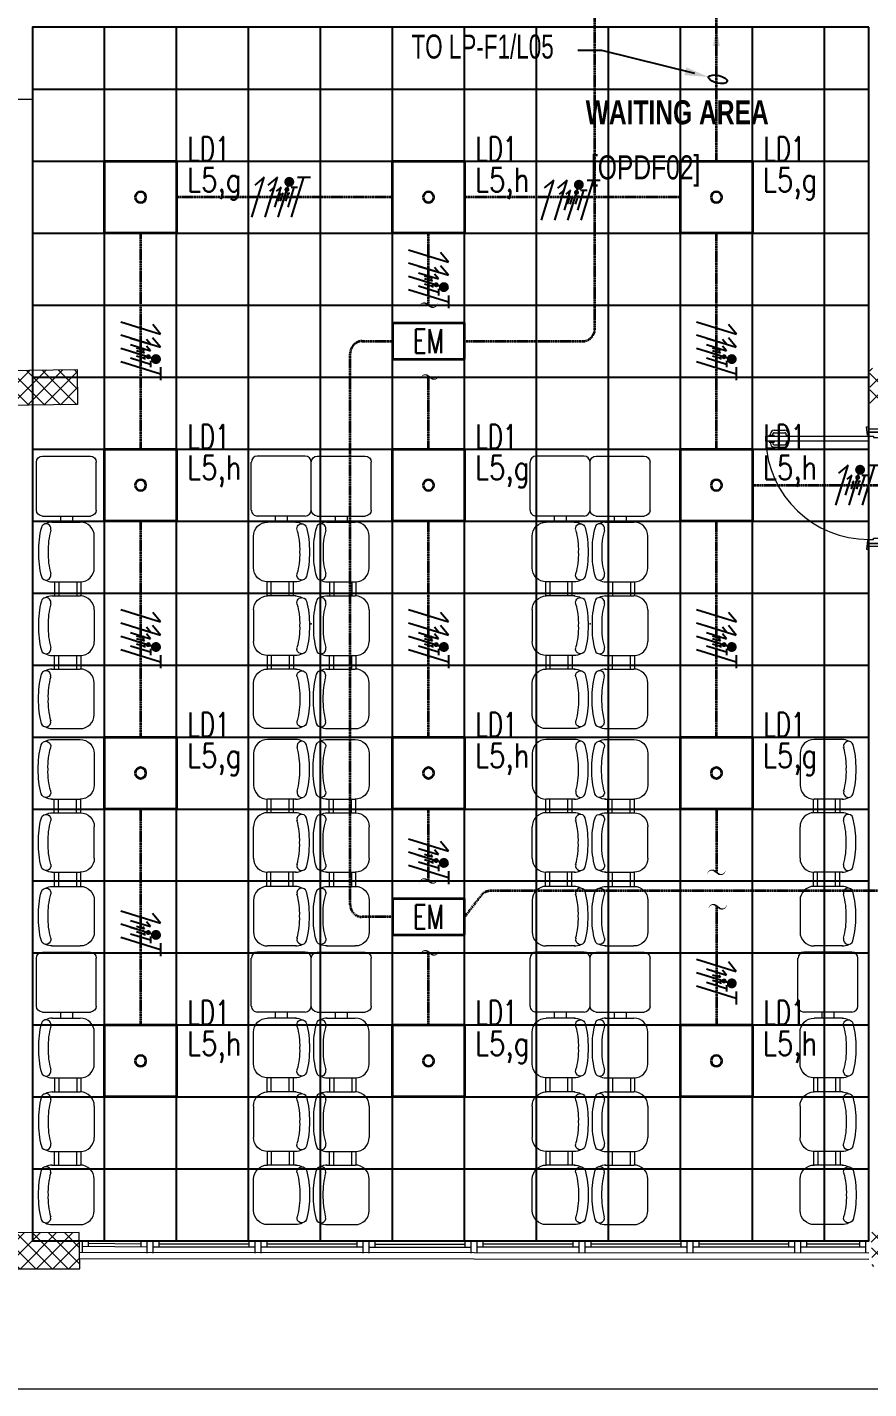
# Model space of a CAD drawing. Extents: x -12260 to 57327, y -29287 to 19916.
# Drawn here: x -1629 to 5386, y -14060 to -2710 of the extents above; entities that cross this region are included whole.
import ezdxf
from ezdxf import colors
from ezdxf.entities.mleader import LeaderData, LeaderLine
from ezdxf.enums import TextEntityAlignment as Align
from ezdxf.math import Vec2, Vec3

# ---------------------------------------------------------------- set-up
doc = ezdxf.new("R2010")
doc.units = 0
doc.header["$LTSCALE"] = 0.25
doc.linetypes.add('01-First Floor$0$HIDDEN', pattern=[9.525, 6.35, -3.175])
doc.linetypes.add('DASHDOT', pattern=[25.4, 12.7, -6.35, 0, -6.35])
for name, color, linetype, lineweight in [('01-First Floor$0$72_EGR_BASE_TEXT', 252, 'Continuous', 5), ('01-First Floor$0$Aluminum', 251, 'Continuous', 5), ('01-First Floor$0$C-HYDR-CTCH', 251, 'Continuous', 5), ('01-First Floor$0$Hatch', 252, 'Continuous', 5), ('01-First Floor$0$LOADING', 253, 'Continuous', 5), ('01-First Floor$0$Proj', 251, 'Continuous', 5), ('01-First Floor$0$Walls', 251, 'Continuous', 5), ('01-First Floor$0$Wooden Joinery', 251, 'Continuous', 5), ('E-LITE-CIRC', 6, 'Continuous', 25), ('E-LITE-CIRC-NUMB', 6, 'Continuous', 25), ('E-LITE-CLNG', 150, 'Continuous', 35), ('E-LITE-CLNG @ 100', 150, 'Continuous', 35), ('E-LITE-CLNG-CNDT', 6, 'DASHDOT', 35), ('E-LITE-CLNG-CNDT @ 100', 6, 'DASHDOT', 35), ('E-LITE-CTRL', 6, 'Continuous', 25), ('E-LITE-IDEN', 6, 'Continuous', 25), ('E-LITE-TEXT', 6, 'Continuous', 25), ('E-POWR-WIRE', 6, 'Continuous', 25), ('E-POWR-WIRE @ 100', 6, 'Continuous', 25), ('E-POWR-WIRE @ 20', 6, 'Continuous', 25), ('E-POWR-WIRE @ 50', 6, 'Continuous', 25)]:
    doc.layers.add(name, color=color, linetype=linetype, lineweight=lineweight)
doc.layers.add('01-First Floor$0$FALSE CEILING', color=251, linetype='Continuous')
doc.layers.add('E-LIGHTING CONDUIT', color=6, linetype='Continuous')
doc.styles.add('01-First Floor$0$X3G_ENTITY_9EC9', font='swisscl.ttf', dxfattribs={"height": 0.2})
doc.styles.add('01-First Floor$0$X3G_ENTITY_9F38', font='swisscl.ttf', dxfattribs={"height": 0.2})
doc.styles.add('DC_Elc_Romans', font='elc_romans.shx', dxfattribs={"width": 0.7})
doc.styles.add('DC_SIMPLEX', font='SIMPLEX.shx', dxfattribs={"width": 0.7})

# ---------------------------------------------------------------- blocks, each defined once
blk = doc.blocks.new('01-First Floor$0$A$C72370EFE')
at = {"layer": '01-First Floor$0$Wooden Joinery'}
for p, q in [((-0.05, -0.07), (-0.05, -0.16)), ((-0.03, -0.07), (-0.03, -0.16)), ((-0.01, -0.04), (-0.02, -0.04)), ((-0.01, -0.06), (-0.02, -0.06)), ((-0.01, -0.03), (-0.01, -0.07)), ((0, -0.03), (-0.01, -0.03)), ((0, -0.07), (-0.01, -0.07)), ((0.04, -0.03), (0.05, -0.03)), ((0.04, -0.07), (0.05, -0.07)), ((0.05, -0.03), (0.05, -0.07)), ((0.05, -0.04), (0.06, -0.04)), ((0.05, -0.06), (0.06, -0.06)), ((0.07, -0.07), (0.07, -0.16)), ((0.09, -0.07), (0.09, -0.16)), ((-0.01, -0.17), (-0.02, -0.17)), ((-0.01, -0.19), (-0.02, -0.19)), ((-0.01, -0.17), (-0.01, -0.19)), ((0.05, -0.17), (0.06, -0.17)), ((0.05, -0.17), (0.05, -0.19)), ((0.05, -0.19), (0.06, -0.19))]:
    blk.add_line(p, q, dxfattribs=at)
for centre, radius, start, end in [((-0.02, -0.07), 0.03, 90, 180), ((-0.02, -0.07), 0.01, 90, 180), ((0.06, -0.07), 0.03, 0, 90), ((0.06, -0.07), 0.01, 0, 90), ((-0.02, -0.16), 0.03, 180, 270), ((-0.02, -0.16), 0.01, 180, 270), ((0.06, -0.16), 0.01, 270, 0), ((0.06, -0.16), 0.03, 270, 0)]:
    blk.add_arc(centre, radius, start, end, dxfattribs=at)
blk = doc.blocks.new('01-First Floor$0$A$C5DAD61B4')
at = {"layer": '01-First Floor$0$Wooden Joinery'}
for points in [[(80, 959), (80, 969), (10, 979), (10, 959)], [(940, 959), (940, 969), (1010, 979), (1010, 959)], [(70, 859), (70, 849), (0, 839), (0, 859)], [(120, 859), (120, 0), (80, 0), (80, 859)], [(950, 859), (950, 849), (1020, 839), (1020, 859)]]:
    blk.add_lwpolyline(points, close=True, dxfattribs=at)
for points in [[(45, 859), (45, 959), (20, 959), (20, 859), (45, 859)], [(45, 859), (80, 859), (80, 899), (90, 899), (90, 959), (45, 959), (45, 859)], [(975, 859), (940, 859), (940, 899), (930, 899), (930, 959), (975, 959), (975, 859)], [(975, 859), (975, 959), (1000, 959), (1000, 859), (975, 859)]]:
    blk.add_lwpolyline(points, dxfattribs=at)
blk.add_arc((80, 859), 860, 272.666, 0, dxfattribs=at)
at = {"layer": '01-First Floor$0$Wooden Joinery', "xscale": 999.9999999998854, "yscale": 999.9999999998854, "zscale": 999.9999999998854, "rotation": 180}
blk.add_blockref('01-First Floor$0$A$C72370EFE', (120, 0), dxfattribs=at)
blk = doc.blocks.new('01-First Floor$0$GF21009T-P')
for p, q in [((0.4, 0.5), (0, 0.5)), ((-0.05, 0.45), (-0.05, 0.05)), ((0.45, 0.45), (0.45, 0.05)), ((0.45, 0.3), (0.5, 0.3)), ((0.45, 0.2), (0.5, 0.2)), ((0.4, 0), (0, 0))]:
    blk.add_line(p, q)
for centre, start, end in [((0, 0.45), 90, 180), ((0.4, 0.45), 0, 90), ((0, 0.05), 180, 270), ((0.4, 0.05), 270, 0)]:
    blk.add_arc(centre, 0.0499, start, end)
blk = doc.blocks.new('01-First Floor$0$3 s')
at = {"layer": '01-First Floor$0$LOADING', "ltscale": 20}
for p, q in [((-699751, -400643), (-699535, -400643)), ((-699751, -400643), (-699513, -400643)), ((-699396, -401023), (-699396, -400760)), ((-699751, -401140), (-699513, -401140)), ((-699728, -401140), (-699728, -401258)), ((-699692, -401140), (-699692, -401258)), ((-699542, -401140), (-699542, -401258)), ((-699508, -401140), (-699508, -401258)), ((-699751, -401258), (-699513, -401258)), ((-699396, -401375), (-699396, -401637)), ((-699751, -401754), (-699513, -401754)), ((-699751, -401754), (-699535, -401754)), ((-699730, -401754), (-699730, -401867)), ((-699693, -401754), (-699693, -401867)), ((-699544, -401754), (-699544, -401867)), ((-699509, -401754), (-699509, -401867)), ((-699753, -401867), (-699536, -401867)), ((-699753, -401867), (-699514, -401867)), ((-699397, -402247), (-699397, -401984)), ((-699753, -402364), (-699514, -402364))]:
    blk.add_line(p, q, dxfattribs=at)
for centre, radius, start, end in [((-699746, -400760), 117, 90, 118.9699), ((-699513, -400760), 117, 0, 90), ((-699175, -400872), 687, 164.361, 181.6247), ((-699798, -400697), 40.5, 344.361, 164.361), ((-699175, -400872), 606, 164.361, 181.8419), ((-699175, -400911), 687, 178.3753, 195.639), ((-699175, -400911), 606, 178.1581, 195.639), ((-699798, -401085), 40.5, 195.639, 15.639), ((-699513, -401023), 117, 270, 0), ((-699746, -401023), 117, 241.0301, 270), ((-699175, -401486), 687, 164.361, 181.6247), ((-699798, -401312), 40.5, 344.361, 164.361), ((-699746, -401375), 117, 90, 118.9699), ((-699175, -401486), 606, 164.361, 181.8419), ((-699513, -401375), 117, 0, 90), ((-699175, -401525), 687, 178.3753, 195.639), ((-699175, -401525), 606, 178.1581, 195.639), ((-699513, -401637), 117, 270, 0), ((-699798, -401700), 40.5, 195.639, 15.639), ((-699746, -401637), 117, 241.0301, 270), ((-699799, -401922), 40.5, 344.361, 164.361), ((-699747, -401984), 117, 90, 118.9699), ((-699514, -401984), 117, 0, 90), ((-699176, -402096), 687, 164.361, 181.6247), ((-699176, -402096), 606, 164.361, 181.8419), ((-699176, -402135), 687, 178.3753, 195.639), ((-699176, -402135), 606, 178.1581, 195.639), ((-699799, -402309), 40.5, 195.639, 15.639), ((-699747, -402247), 117, 241.0301, 270), ((-699514, -402247), 117, 270, 0)]:
    blk.add_arc(centre, radius, start, end, dxfattribs=at)
blk = doc.blocks.new('01-First Floor')
at = {"layer": '01-First Floor$0$Hatch'}
h = blk.add_hatch(dxfattribs=at)
h.set_pattern_fill('ANSI37', color=256, scale=30)
h.set_pattern_definition([(45, (-1823.345, -13062.25), (-67.35192, 67.35192), []), (135, (-1823.345, -13062.25), (-67.35192, -67.35192), [])])
h.paths.add_polyline_path([(49129, 8856), (48525, 8847), (48529, 8559), (49133, 8567)])
h.paths.add_polyline_path([(41969, 8848), (41385, 8842), (41365, 8551), (41949, 8556)])
h.paths.add_polyline_path([(27592, 8841), (26993, 8836), (26987, 8543), (27586, 8547)])
h.paths.add_polyline_path([(34777, 8843), (34176, 8835), (34167, 8550), (34769, 8557)])
h.paths.add_polyline_path([(20372, 8850), (19766, 8828), (19780, 8535), (20387, 8557)])
h.paths.add_polyline_path([(13636, 8839), (12414, 8863), (12407, 8567), (13629, 8543)])
h.paths.add_polyline_path([(13650, 1639), (12435, 1624), (12421, 1331), (13636, 1347)])
h.paths.add_polyline_path([(13624, -5554), (12421, -5570), (12415, -5863), (13618, -5847)])
h.paths.add_polyline_path([(13642, -12753), (12446, -12764), (12448, -13058), (13645, -13047)])
h.paths.add_polyline_path([(6007, -12750), (5404, -12754), (5414, -13040), (6018, -13036)])
h.paths.add_polyline_path([(5992, -5552), (5395, -5551), (5395, -5852), (5992, -5854)])
h.paths.add_polyline_path([(6002, 1637), (5382, 1638), (5372, 1335), (5991, 1334)])
h.paths.add_polyline_path([(5978, 8816), (5378, 8831), (5374, 8541), (5975, 8527)])
h.paths.add_polyline_path([(-1221, 8815), (-1823, 8837), (-1821, 8549), (-1219, 8526)])
h.paths.add_polyline_path([(-1213, -5564), (-1815, -5571), (-1812, -5862), (-1210, -5855)])
h.paths.add_polyline_path([(-1195, -12758), (-1794, -12759), (-1789, -13060), (-1191, -13059)])
h.paths.add_polyline_path([(20391, -12745), (19786, -12758), (19791, -13059), (20397, -13046)])
h.paths.add_polyline_path([(20385, -5553), (19790, -5570), (19792, -5867), (20387, -5849)])
h.paths.add_polyline_path([(20376, 1655), (19777, 1648), (19781, 1348), (20380, 1355)])
h.paths.add_polyline_path([(27576, 1640), (26974, 1645), (26979, 1353), (27581, 1348)])
h.paths.add_polyline_path([(27580, -5542), (26976, -5560), (26990, -5860), (27590, -5839)])
h.paths.add_polyline_path([(27596, -12758), (26992, -12752), (26990, -13038), (27594, -13044)])
h.paths.add_polyline_path([(34795, -12748), (34197, -12763), (34206, -13062), (34804, -13048)])
h.paths.add_polyline_path([(34787, -5560), (34186, -5558), (34187, -5855), (34789, -5857)])
h.paths.add_polyline_path([(34751, 1644), (34170, 1649), (34190, 1359), (34771, 1354)])
h.paths.add_polyline_path([(41954, 1643), (41357, 1657), (41359, 1365), (41956, 1352)])
h.paths.add_polyline_path([(41955, -5555), (41387, -5563), (41389, -5857), (41957, -5849)])
h.paths.add_polyline_path([(41992, -12752), (41387, -12755), (41388, -13059), (41994, -13057)])
h.paths.add_polyline_path([(49167, -12753), (48579, -12737), (48565, -13044), (49153, -13060)])
h.paths.add_polyline_path([(49151, -5553), (48548, -5552), (48546, -5849), (49149, -5850)])
at = {"layer": '01-First Floor$0$Aluminum'}
for p, q in [((5386, -12830), (-1192, -12825, 0)), ((-1167, -12925, 0), (-1167, -12825, 0)), ((-1117, -12875, 0), (-1117, -12825, 0)), ((5386, -12930), (-1192, -12925, 0)), ((-629, -12880), (-1167, -12875, 0)), ((-679, -12855), (-1117, -12850, 0)), ((-679, -12880), (-679, -12830)), ((-629, -12930), (-629, -12830)), ((-579, -12930), (-579, -12830)), ((271, -12880), (-579, -12880)), ((-529, -12880), (-529, -12830)), ((221, -12855), (-529, -12855)), ((221, -12880), (221, -12830)), ((271, -12930), (271, -12830)), ((321, -12930), (321, -12830)), ((1171, -12880), (321, -12880)), ((371, -12880), (371, -12830)), ((1121, -12855), (371, -12855)), ((1121, -12880), (1121, -12830)), ((1171, -12930), (1171, -12830)), ((1221, -12930), (1221, -12830)), ((1221, -12880), (2071, -12880)), ((1271, -12880), (1271, -12830)), ((1271, -12855), (2021, -12855)), ((2021, -12880), (2021, -12830)), ((2071, -12930), (2071, -12830)), ((2121, -12930), (2121, -12830)), ((2971, -12880), (2121, -12880)), ((2171, -12880), (2171, -12830)), ((2921, -12855), (2171, -12855)), ((2921, -12880), (2921, -12830)), ((2971, -12930), (2971, -12830)), ((3021, -12930), (3021, -12830)), ((3871, -12880), (3021, -12880)), ((3071, -12880), (3071, -12830)), ((3821, -12855), (3071, -12855)), ((3821, -12880), (3821, -12830)), ((3871, -12930), (3871, -12830)), ((3921, -12930), (3921, -12830)), ((4771, -12880), (3921, -12880)), ((3971, -12880), (3971, -12830)), ((4721, -12855), (3971, -12855)), ((4721, -12880), (4721, -12830)), ((4771, -12930), (4771, -12830)), ((4821, -12930), (4821, -12830)), ((5361, -12880), (4821, -12880)), ((4871, -12880), (4871, -12830)), ((5311, -12855), (4871, -12855)), ((5311, -12880), (5311, -12830)), ((5361, -12930), (5361, -12830))]:
    blk.add_line(p, q, dxfattribs=at)
at = {"layer": '01-First Floor$0$C-HYDR-CTCH', "elevation": 0, "flags": 128}
for points in [[(-1815, -5571), (-1213, -5564), (-1210, -5855), (-1812, -5862), (-1815, -5565)], [(-1794, -12759), (-1789, -13060), (-1191, -13059), (-1195, -12758), (-1794, -12759)]]:
    blk.add_lwpolyline(points, dxfattribs=at)
at = {"layer": '01-First Floor$0$FALSE CEILING', "linetype": 'Continuous'}
for p, q in [((-984, -12827), (-984, -2710)), ((-384, -12827), (-384, -2710)), ((216, -12827), (216, -2710)), ((816, -12827), (816, -2710)), ((1416, -12827), (1416, -2710)), ((2016, -12827), (2016, -2710)), ((2616, -12827), (2616, -2710)), ((3216, -12827), (3216, -2710)), ((3816, -12827), (3816, -2710)), ((4416, -12827), (4416, -2710)), ((5016, -12827), (5016, -2710)), ((-1584, -3227), (5386, -3227)), ((-1584, -3827), (5386, -3827)), ((-1584, -4427), (5386, -4427)), ((-1584, -5027), (5386, -5027)), ((-1584, -5627), (5386, -5627)), ((-1584, -6227), (5386, -6227)), ((-1584, -6827), (5386, -6827)), ((-1584, -7427), (5386, -7427)), ((-1584, -8027), (5386, -8027)), ((-1584, -8627), (5386, -8627)), ((-1584, -9227), (5386, -9227)), ((-1584, -9827), (5386, -9827)), ((-1584, -10427), (5386, -10427)), ((-1584, -11027), (5386, -11027)), ((-1584, -11627), (5386, -11627)), ((-1584, -12227), (5386, -12227))]:
    blk.add_line(p, q, dxfattribs=at)
at = {"layer": '01-First Floor$0$FALSE CEILING'}
blk.add_lwpolyline([(5386, -2710), (-1584, -2710), (-1584, -12827), (5386, -12827)], close=True, dxfattribs=at)
at = {"layer": '01-First Floor$0$LOADING'}
for p in [(739, -7684, 0), (3063, -7684, 0)]:
    blk.add_point(p, dxfattribs=at)
at = {"layer": '01-First Floor$0$Proj'}
blk.add_line((-1192, -12975, 0), (5386, -12980), dxfattribs=at)
at = {"layer": '01-First Floor$0$Proj', "linetype": '01-First Floor$0$HIDDEN', "ltscale": 3}
blk.add_lwpolyline([(48606, 9840), (-2814, 9840), (-2814, -14060), (48606, -14060)], dxfattribs=at)
blk.add_lwpolyline([(48606, 9840), (-2814, 9840), (-2814, -14060), (48606, -14060)], dxfattribs=at)
at = {"layer": '01-First Floor$0$Proj'}
blk.add_lwpolyline([(-3033, -4670), (-4397, -7398), (-4531, -7331), (-2521, -3310), (-1584, -3310), (-1584, -5560)], dxfattribs=at)
at = {"layer": '01-First Floor$0$Walls'}
blk.add_line((-1584, -12760), (-1584, -5860), dxfattribs=at)
at = {"layer": '01-First Floor$0$LOADING', "extrusion": (-3.51192e-12, 1.27212e-09, 1), "xscale": -1000, "yscale": 1000, "zscale": 1000, "rotation": 90.00000458082476}
for p in [(-1053, -6335, 0), (1239, -6335, 0), (3563, -6335, 0), (-1053, -10470, 0), (1239, -10470, 0), (3563, -10470, 0)]:
    blk.add_blockref('01-First Floor$0$GF21009T-P', p, dxfattribs=at)
at = {"layer": '01-First Floor$0$LOADING', "extrusion": (3.51192e-12, 1.27212e-09, 1), "xscale": 1000, "yscale": 1000, "zscale": 1000, "rotation": 269.9999954191752}
for p in [(239, -6335, 0), (2563, -6335, 0), (239, -10470, 0), (2563, -10470, 0), (4796, -10470, 0)]:
    blk.add_blockref('01-First Floor$0$GF21009T-P', p, dxfattribs=at)
at = {"layer": '01-First Floor$0$LOADING'}
for p in [(698326, 393807, 0), (700618, 393807, 0), (702941, 393807, 0), (698326, 389672, 0), (700618, 389672, 0), (702941, 389672, 0)]:
    blk.add_blockref('01-First Floor$0$3 s', p, dxfattribs=at)
at = {"layer": '01-First Floor$0$LOADING', "xscale": -1}
for p in [(-699139, 393807, 0), (-696816, 393807, 0), (-699139, 389672, 0), (-696816, 389672, 0), (-694583, 389672, 0)]:
    blk.add_blockref('01-First Floor$0$3 s', p, dxfattribs=at)
at = {"layer": '01-First Floor$0$LOADING', "xscale": -1, "rotation": 180}
for p in [(698326, -411012, 0), (700618, -411012, 0), (702941, -411012, 0)]:
    blk.add_blockref('01-First Floor$0$3 s', p, dxfattribs=at)
at = {"layer": '01-First Floor$0$LOADING', "rotation": 180}
for p in [(-699139, -411012, 0), (-696816, -411012, 0), (-694583, -411012, 0)]:
    blk.add_blockref('01-First Floor$0$3 s', p, dxfattribs=at)
at = {"layer": '01-First Floor$0$Wooden Joinery', "rotation": 269.9999999999999}
blk.add_blockref('01-First Floor$0$A$C5DAD61B4', (4527, -6040), dxfattribs=at)
at = {"layer": '01-First Floor$0$72_EGR_BASE_TEXT', "char_height": 200, "attachment_point": 2}
for s, insert, style in [('{\\fSwis721 LtCn BT|b1|i0|c0|p34;WAITING AREA}', (3789, -3319, 0), '01-First Floor$0$X3G_ENTITY_9EC9'), ('[OPDF02]', (3526, -3778, 0), '01-First Floor$0$X3G_ENTITY_9F38')]:
    blk.add_mtext(s, dxfattribs=dict(at, insert=insert, style=style))
blk = doc.blocks.new('DC_LT-CL-Emergency')
blk.add_lwpolyline([(3, -1.5), (3, 1.5), (-3, 1.5), (-3, -1.5)], close=True)
at = {"style": 'DC_SIMPLEX', "width": 0.7}
blk.add_text('EM', height=2, rotation=360, dxfattribs=at).set_placement((0, 0), align=Align.MIDDLE_CENTER)
at = {"layer": 'E-LITE-CTRL', "style": 'DC_SIMPLEX', "width": 0.7, "flags": 8}
blk.add_attdef('CONTROL', (4.74, -1.5), '', height=2, rotation=360, dxfattribs=at)
blk = doc.blocks.new('CD-CUT')
at = {"linetype": 'Continuous'}
blk.add_lwpolyline([(-30, 100, 0, 1.75, 0), (-14, 97, 1.75, 17.5, -0.545095), (15, 21, 17.5, 17.5, 0), (-15, -21, 17.5, 1.75, 0.545095), (14, -97, 1.75, 0, 0), (30, -100, 0, 0, 0)], format="xyseb", dxfattribs=at)
blk = doc.blocks.new('*U18')
blk.add_hatch(color=256).paths.add_polyline_path([(-0.29, 0), (0, -1.5), (0.29, 0)])
blk = doc.blocks.new('DC_Arrow-ArrowEllipse')
at = {"color": 0}
blk.add_ellipse((0, 0), major_axis=(0.4, 0), ratio=0.4, dxfattribs=at)
at = {"color": 0, "ltscale": 0.5}
blk.add_solid([(-1.4, 0.167), (-0.4, 0), (-1.4, -0.167)], dxfattribs=at)
blk = doc.blocks.new('*U25')
blk.add_lwpolyline([(-300, 300), (-300, -300), (300, -300), (300, 300)], close=True)
blk.add_circle((0, 0), 45)
at = {"layer": 'E-LITE-CIRC-NUMB', "style": 'DC_SIMPLEX', "width": 0.7, "flags": 8}
blk.add_attdef('CIRCUIT', text='', height=200, rotation=0, dxfattribs=at).set_placement((-474, 300), align=Align.RIGHT)
at = {"layer": 'E-LITE-CTRL', "style": 'DC_SIMPLEX', "width": 0.7, "flags": 8}
blk.add_attdef('CONTROL', (1119, -935), '', height=200, rotation=360, dxfattribs=at)
at = {"layer": 'E-LITE-IDEN', "style": 'DC_SIMPLEX', "width": 0.7, "flags": 8}
blk.add_attdef('TYPE', (460, 458), '', height=200, rotation=360, dxfattribs=at)
blk = doc.blocks.new('*U43')
for p, q in [((-1.66, 2.72), (1.67, 1.69)), ((1.67, 1.69), (1.01, 2.49)), ((-1.66, 1.62), (1.66, 0.59)), ((1.66, 0.59), (1, 1.39)), ((-1.66, 0.52), (1.66, -0.52)), ((-1.66, -0.59), (1.66, -1.62)), ((1.66, -1.08), (1.66, -2.16))]:
    blk.add_line(p, q)
at = {"const_width": 0.414}
blk.add_lwpolyline([(1.28, -0.19, 1), (1.28, -0.6, 1)], format="xyb", close=True, dxfattribs=at)
blk = doc.blocks.new('*U585')
at = {"layer": 'E-POWR-WIRE @ 100', "xscale": 100, "yscale": 100, "zscale": 100}
blk.add_blockref('*U43', (4116, -5437, 0), dxfattribs=at)
at = {"layer": 'E-POWR-WIRE @ 20', "xscale": 20, "yscale": 20, "zscale": 20}
blk.add_blockref('*U43', (4116, -5437, 0), dxfattribs=at)
at = {"layer": 'E-POWR-WIRE @ 50', "xscale": 50, "yscale": 50, "zscale": 50}
blk.add_blockref('*U43', (4116, -5437, 0), dxfattribs=at)
blk = doc.blocks.new('*U586')
at = {"layer": 'E-POWR-WIRE @ 100', "xscale": 100, "yscale": 100, "zscale": 100}
blk.add_blockref('*U43', (4116, -7837, 0), dxfattribs=at)
at = {"layer": 'E-POWR-WIRE @ 20', "xscale": 20, "yscale": 20, "zscale": 20}
blk.add_blockref('*U43', (4116, -7837, 0), dxfattribs=at)
at = {"layer": 'E-POWR-WIRE @ 50', "xscale": 50, "yscale": 50, "zscale": 50}
blk.add_blockref('*U43', (4116, -7837, 0), dxfattribs=at)
blk = doc.blocks.new('*U41')
for p, q in [((-1.66, 1.62), (1.66, 0.59)), ((1.66, 0.59), (1, 1.39)), ((-1.66, 0.52), (1.66, -0.52)), ((-1.66, -0.59), (1.66, -1.62)), ((1.66, -1.08), (1.66, -2.16))]:
    blk.add_line(p, q)
at = {"const_width": 0.414}
blk.add_lwpolyline([(1.28, -0.19, 1), (1.28, -0.6, 1)], format="xyb", close=True, dxfattribs=at)
blk = doc.blocks.new('*U587')
at = {"layer": 'E-POWR-WIRE @ 100', "xscale": 100, "yscale": 100, "zscale": 100}
blk.add_blockref('*U41', (4116, -10641, 0), dxfattribs=at)
at = {"layer": 'E-POWR-WIRE @ 20', "xscale": 20, "yscale": 20, "zscale": 20}
blk.add_blockref('*U41', (4116, -10641, 0), dxfattribs=at)
at = {"layer": 'E-POWR-WIRE @ 50', "xscale": 50, "yscale": 50, "zscale": 50}
blk.add_blockref('*U41', (4116, -10641, 0), dxfattribs=at)
blk = doc.blocks.new('*U588')
at = {"layer": 'E-POWR-WIRE @ 100', "xscale": 100, "yscale": 100, "zscale": 100}
blk.add_blockref('*U41', (1716, -9637, 0), dxfattribs=at)
at = {"layer": 'E-POWR-WIRE @ 20', "xscale": 20, "yscale": 20, "zscale": 20}
blk.add_blockref('*U41', (1716, -9637, 0), dxfattribs=at)
at = {"layer": 'E-POWR-WIRE @ 50', "xscale": 50, "yscale": 50, "zscale": 50}
blk.add_blockref('*U41', (1716, -9637, 0), dxfattribs=at)
blk = doc.blocks.new('*U589')
at = {"layer": 'E-POWR-WIRE @ 100', "xscale": 100, "yscale": 100, "zscale": 100}
blk.add_blockref('*U43', (1716, -7837, 0), dxfattribs=at)
at = {"layer": 'E-POWR-WIRE @ 20', "xscale": 20, "yscale": 20, "zscale": 20}
blk.add_blockref('*U43', (1716, -7837, 0), dxfattribs=at)
at = {"layer": 'E-POWR-WIRE @ 50', "xscale": 50, "yscale": 50, "zscale": 50}
blk.add_blockref('*U43', (1716, -7837, 0), dxfattribs=at)
blk = doc.blocks.new('*U590')
at = {"layer": 'E-POWR-WIRE @ 100', "xscale": 100, "yscale": 100, "zscale": 100}
blk.add_blockref('*U43', (1716, -4837, 0), dxfattribs=at)
at = {"layer": 'E-POWR-WIRE @ 20', "xscale": 20, "yscale": 20, "zscale": 20}
blk.add_blockref('*U43', (1716, -4837, 0), dxfattribs=at)
at = {"layer": 'E-POWR-WIRE @ 50', "xscale": 50, "yscale": 50, "zscale": 50}
blk.add_blockref('*U43', (1716, -4837, 0), dxfattribs=at)
blk = doc.blocks.new('*U591')
at = {"layer": 'E-POWR-WIRE @ 100', "xscale": 100, "yscale": 100, "zscale": 100}
blk.add_blockref('*U43', (-684, -5437, 0), dxfattribs=at)
at = {"layer": 'E-POWR-WIRE @ 20', "xscale": 20, "yscale": 20, "zscale": 20}
blk.add_blockref('*U43', (-684, -5437, 0), dxfattribs=at)
at = {"layer": 'E-POWR-WIRE @ 50', "xscale": 50, "yscale": 50, "zscale": 50}
blk.add_blockref('*U43', (-684, -5437, 0), dxfattribs=at)
blk = doc.blocks.new('*U592')
at = {"layer": 'E-POWR-WIRE @ 100', "xscale": 100, "yscale": 100, "zscale": 100}
blk.add_blockref('*U43', (-684, -7837, 0), dxfattribs=at)
at = {"layer": 'E-POWR-WIRE @ 20', "xscale": 20, "yscale": 20, "zscale": 20}
blk.add_blockref('*U43', (-684, -7837, 0), dxfattribs=at)
at = {"layer": 'E-POWR-WIRE @ 50', "xscale": 50, "yscale": 50, "zscale": 50}
blk.add_blockref('*U43', (-684, -7837, 0), dxfattribs=at)
blk = doc.blocks.new('*U593')
at = {"layer": 'E-POWR-WIRE @ 100', "xscale": 100, "yscale": 100, "zscale": 100}
blk.add_blockref('*U41', (-684, -10237, 0), dxfattribs=at)
at = {"layer": 'E-POWR-WIRE @ 20', "xscale": 20, "yscale": 20, "zscale": 20}
blk.add_blockref('*U41', (-684, -10237, 0), dxfattribs=at)
at = {"layer": 'E-POWR-WIRE @ 50', "xscale": 50, "yscale": 50, "zscale": 50}
blk.add_blockref('*U41', (-684, -10237, 0), dxfattribs=at)
blk = doc.blocks.new('*U42')
for p, q in [((-2.72, -1.66), (-1.69, 1.67)), ((-1.69, 1.67), (-2.49, 1.01)), ((-1.62, -1.66), (-0.59, 1.66)), ((-0.59, 1.66), (-1.39, 1)), ((-0.52, -1.66), (0.52, 1.66)), ((0.59, -1.66), (1.62, 1.66)), ((1.08, 1.66), (2.16, 1.66))]:
    blk.add_line(p, q)
at = {"const_width": 0.414}
blk.add_lwpolyline([(0.19, 1.28, 1), (0.6, 1.28, 1)], format="xyb", close=True, dxfattribs=at)
blk = doc.blocks.new('*U594')
at = {"layer": 'E-POWR-WIRE @ 100', "xscale": 100, "yscale": 100, "zscale": 100}
blk.add_blockref('*U42', (516, -4127, 0), dxfattribs=at)
at = {"layer": 'E-POWR-WIRE @ 20', "xscale": 20, "yscale": 20, "zscale": 20}
blk.add_blockref('*U42', (516, -4127, 0), dxfattribs=at)
at = {"layer": 'E-POWR-WIRE @ 50', "xscale": 50, "yscale": 50, "zscale": 50}
blk.add_blockref('*U42', (516, -4127, 0), dxfattribs=at)
blk = doc.blocks.new('*U595')
at = {"layer": 'E-POWR-WIRE @ 100', "xscale": 100, "yscale": 100, "zscale": 100}
blk.add_blockref('*U42', (2930, -4151, 0), dxfattribs=at)
at = {"layer": 'E-POWR-WIRE @ 20', "xscale": 20, "yscale": 20, "zscale": 20}
blk.add_blockref('*U42', (2930, -4151, 0), dxfattribs=at)
at = {"layer": 'E-POWR-WIRE @ 50', "xscale": 50, "yscale": 50, "zscale": 50}
blk.add_blockref('*U42', (2930, -4151, 0), dxfattribs=at)
blk = doc.blocks.new('*U40')
for p, q in [((-1.62, -1.66), (-0.59, 1.66)), ((-0.59, 1.66), (-1.39, 1)), ((-0.52, -1.66), (0.52, 1.66)), ((0.59, -1.66), (1.62, 1.66)), ((1.08, 1.66), (2.16, 1.66))]:
    blk.add_line(p, q)
at = {"const_width": 0.414}
blk.add_lwpolyline([(0.19, 1.28, 1), (0.6, 1.28, 1)], format="xyb", close=True, dxfattribs=at)
blk = doc.blocks.new('*U597')
at = {"layer": 'E-POWR-WIRE @ 100', "xscale": 100, "yscale": 100, "zscale": 100}
blk.add_blockref('*U40', (5274, -6527, 0), dxfattribs=at)
at = {"layer": 'E-POWR-WIRE @ 20', "xscale": 20, "yscale": 20, "zscale": 20}
blk.add_blockref('*U40', (5274, -6527, 0), dxfattribs=at)
at = {"layer": 'E-POWR-WIRE @ 50', "xscale": 50, "yscale": 50, "zscale": 50}
blk.add_blockref('*U40', (5274, -6527, 0), dxfattribs=at)

msp = doc.modelspace()

# ---------------------------------------------------------------- linework, layer by layer
at = {"layer": 'E-LITE-CLNG-CNDT', "elevation": 0}
for points in [[(4116, -3827), (4116, -2462, -0.414214), (4216, -2362), (7420, -2362, 0.414214), (7520, -2262), (7520, 2769)], [(4416, -6527), (6132, -6527, -0.130049), (6181, -6540), (6408, -6669), (6408, -9069)]]:
    msp.add_lwpolyline(points, format="xyb", dxfattribs=at)
at = {"layer": 'E-LITE-CLNG-CNDT', "color": 1, "elevation": 0}
for points in [[(2016, -5327), (3002, -5327, 0.414214), (3102, -5227), (3102, -1960)], [(1416, -10127), (1164, -10127, -0.414214), (1064, -10027), (1064, -5427, -0.414214), (1164, -5327), (1416, -5327)], [(7976, -8550), (7876, -8550, 0.414214), (7776, -8650), (7776, -9810, -0.414214), (7676, -9910), (2233, -9910, 0.232361), (2154, -9949), (2016, -10127)]]:
    msp.add_lwpolyline(points, format="xyb", dxfattribs=at)
at = {"layer": 'E-LITE-CLNG-CNDT', "elevation": 0}
for points in [[(1416, -4127), (-384, -4127)], [(3816, -4127), (2016, -4127)], [(-684, -4427), (-684, -6227)], [(1716, -5027), (1716, -4427)], [(4116, -6227), (4116, -4427)], [(1716, -6227), (1716, -5619)], [(-684, -6827), (-684, -8627)], [(1716, -8627), (1716, -6827)], [(4116, -8627), (4116, -6827)], [(-684, -9227), (-684, -11027)], [(1716, -9827), (1716, -9227)], [(4116, -9227), (4116, -9755)], [(4116, -10034), (4116, -11027)], [(1716, -11027), (1716, -10419)]]:
    msp.add_lwpolyline(points, dxfattribs=at)

# ---------------------------------------------------------------- block references
at = {"layer": 'E-LIGHTING CONDUIT', "xscale": 0.762, "yscale": 0.762, "zscale": 0.762, "rotation": 270}
for p in [(1716, -5027, 0), (1726, -5626, 0), (4116, -9755, 0), (1716, -9827, 0), (4126, -10042, 0), (1726, -10426, 0)]:
    msp.add_blockref('CD-CUT', p, dxfattribs=at)
at = {"layer": 'E-LITE-CLNG'}
ref = msp.add_blockref('*U25', (-684, -4127, 0), dxfattribs=dict(at, xscale=-1))
ref.add_attrib('TYPE', 'LD1', (-291, -3823, 0), dxfattribs={"layer": 'E-LITE-IDEN', "height": 200, "rotation": 0, "style": 'DC_SIMPLEX', "width": 0.7, "flags": 8})
ref = msp.add_blockref('*U25', (1716, -4127, 0), dxfattribs=dict(at, xscale=-1))
ref.add_attrib('TYPE', 'LD1', (2109, -3823, 0), dxfattribs={"layer": 'E-LITE-IDEN', "height": 200, "rotation": 0, "style": 'DC_SIMPLEX', "width": 0.7, "flags": 8})
ref = msp.add_blockref('*U25', (4116, -4127, 0), dxfattribs=dict(at, xscale=-1))
ref.add_attrib('TYPE', 'LD1', (4509, -3823, 0), dxfattribs={"layer": 'E-LITE-IDEN', "height": 200, "rotation": 0, "style": 'DC_SIMPLEX', "width": 0.7, "flags": 8})
ref = msp.add_blockref('*U25', (-684, -6527, 0), dxfattribs=dict(at, xscale=-1))
ref.add_attrib('TYPE', 'LD1', (-291, -6223, 0), dxfattribs={"layer": 'E-LITE-IDEN', "height": 200, "rotation": 0, "style": 'DC_SIMPLEX', "width": 0.7, "flags": 8})
ref = msp.add_blockref('*U25', (1716, -6527, 0), dxfattribs=dict(at, xscale=-1))
ref.add_attrib('TYPE', 'LD1', (2109, -6223, 0), dxfattribs={"layer": 'E-LITE-IDEN', "height": 200, "rotation": 0, "style": 'DC_SIMPLEX', "width": 0.7, "flags": 8})
ref = msp.add_blockref('*U25', (4116, -6527, 0), dxfattribs=dict(at, xscale=-1))
ref.add_attrib('TYPE', 'LD1', (4509, -6223, 0), dxfattribs={"layer": 'E-LITE-IDEN', "height": 200, "rotation": 0, "style": 'DC_SIMPLEX', "width": 0.7, "flags": 8})
ref = msp.add_blockref('*U25', (-684, -8927, 0), dxfattribs=dict(at, xscale=-1))
ref.add_attrib('TYPE', 'LD1', (-291, -8623, 0), dxfattribs={"layer": 'E-LITE-IDEN', "height": 200, "rotation": 0, "style": 'DC_SIMPLEX', "width": 0.7, "flags": 8})
ref = msp.add_blockref('*U25', (1716, -8927, 0), dxfattribs=dict(at, xscale=-1))
ref.add_attrib('TYPE', 'LD1', (2109, -8623, 0), dxfattribs={"layer": 'E-LITE-IDEN', "height": 200, "rotation": 0, "style": 'DC_SIMPLEX', "width": 0.7, "flags": 8})
ref = msp.add_blockref('*U25', (4116, -8927, 0), dxfattribs=dict(at, xscale=-1))
ref.add_attrib('TYPE', 'LD1', (4509, -8623, 0), dxfattribs={"layer": 'E-LITE-IDEN', "height": 200, "rotation": 0, "style": 'DC_SIMPLEX', "width": 0.7, "flags": 8})
ref = msp.add_blockref('*U25', (-684, -11327, 0), dxfattribs=dict(at, xscale=-1))
ref.add_attrib('TYPE', 'LD1', (-291, -11023, 0), dxfattribs={"layer": 'E-LITE-IDEN', "height": 200, "rotation": 0, "style": 'DC_SIMPLEX', "width": 0.7, "flags": 8})
ref = msp.add_blockref('*U25', (1716, -11327, 0), dxfattribs=dict(at, xscale=-1))
ref.add_attrib('TYPE', 'LD1', (2109, -11023, 0), dxfattribs={"layer": 'E-LITE-IDEN', "height": 200, "rotation": 0, "style": 'DC_SIMPLEX', "width": 0.7, "flags": 8})
ref = msp.add_blockref('*U25', (4116, -11327, 0), dxfattribs=dict(at, xscale=-1))
ref.add_attrib('TYPE', 'LD1', (4509, -11023, 0), dxfattribs={"layer": 'E-LITE-IDEN', "height": 200, "rotation": 0, "style": 'DC_SIMPLEX', "width": 0.7, "flags": 8})
at = {"layer": 'E-LITE-CLNG @ 100', "xscale": 100, "yscale": 100, "zscale": 100}
for p in [(1716, -5327, 0), (1716, -10127, 0)]:
    msp.add_blockref('DC_LT-CL-Emergency', p, dxfattribs=at)
at = {"layer": 'E-LITE-CLNG-CNDT'}
msp.add_blockref('01-First Floor', (0, 0), dxfattribs=at)
at = {"layer": 'E-LITE-CLNG-CNDT @ 100', "xscale": 100, "yscale": 100, "zscale": 100, "rotation": 180}
msp.add_blockref('*U18', (4116, -2867, 0), dxfattribs=at)
at = {"layer": 'E-POWR-WIRE'}
for name in ['*U594', '*U595', '*U590', '*U591', '*U585', '*U597', '*U592', '*U589', '*U586', '*U588', '*U593', '*U587']:
    msp.add_blockref(name, (0, 0), dxfattribs=at)

# ---------------------------------------------------------------- texts
at = {"layer": 'E-LITE-CIRC', "style": 'DC_SIMPLEX', "width": 0.8}
for s, p in [('L5,g', (-296, -4081, 0)), ('L5,h', (2104, -4081, 0)), ('L5,g', (4504, -4081, 0)), ('L5,h', (-296, -6481, 0)), ('L5,g', (2104, -6481, 0)), ('L5,h', (4504, -6481, 0)), ('L5,g', (-296, -8881, 0)), ('L5,h', (2104, -8881, 0)), ('L5,g', (4504, -8881, 0)), ('L5,h', (-296, -11281, 0)), ('L5,g', (2104, -11281, 0)), ('L5,h', (4504, -11281, 0))]:
    msp.add_text(s, height=200, rotation=0, dxfattribs=at).set_placement(p)

# ---------------------------------------------------------------- leaders
at = {"layer": 'E-LITE-TEXT'}
ml = msp.add_multileader_mtext('Standard', dxfattribs=at)
ml.set_content('TO LP-F1/L05', color=256, style='DC_Elc_Romans')
ml.set_leader_properties(color=45)
ml.set_arrow_properties(name='DC_Arrow-ArrowEllipse')
ml.build(insert=Vec2(0, 0))
ml.multileader.update_dxf_attribs({"dogleg_length": 2, "arrow_head_size": 200, "scale": 100})
ctx = ml.context
ctx.base_point, ctx.scale, ctx.char_height, ctx.arrow_head_size, ctx.landing_gap_size, ctx.plane_origin = Vec3(1026, -2904, 0), 100, 200, 200, 200, Vec3(-3893, -987, 0)
ctx.text_align_type = 2
notes = []
notes.append((ctx, [(1, (1, 1, 0), (3160, -2904, 0), (-1, 0), 200, [(0, [(4129, -3144, 0)], 0, [])])]))
ctx.mtext.insert, ctx.mtext.alignment, ctx.mtext.flow_direction = Vec3(2760, -2771, 0), 3, 5
for ctx, leaders in notes:
    for number, flags, end, landing, length, lines in leaders:
        leader = LeaderData()
        leader.index, (leader.has_last_leader_line, leader.has_dogleg_vector, leader.attachment_direction) = number, flags
        leader.last_leader_point, leader.dogleg_vector, leader.dogleg_length = Vec3(end), Vec3(landing), length
        for number, points, colour, breaks in lines:
            line = LeaderLine()
            line.index, line.vertices, line.color, line.breaks = number, Vec3.list(points), colors.encode_raw_color(colour), breaks
            leader.lines.append(line)
        ctx.leaders.append(leader)

doc.saveas('drawing.dxf')
